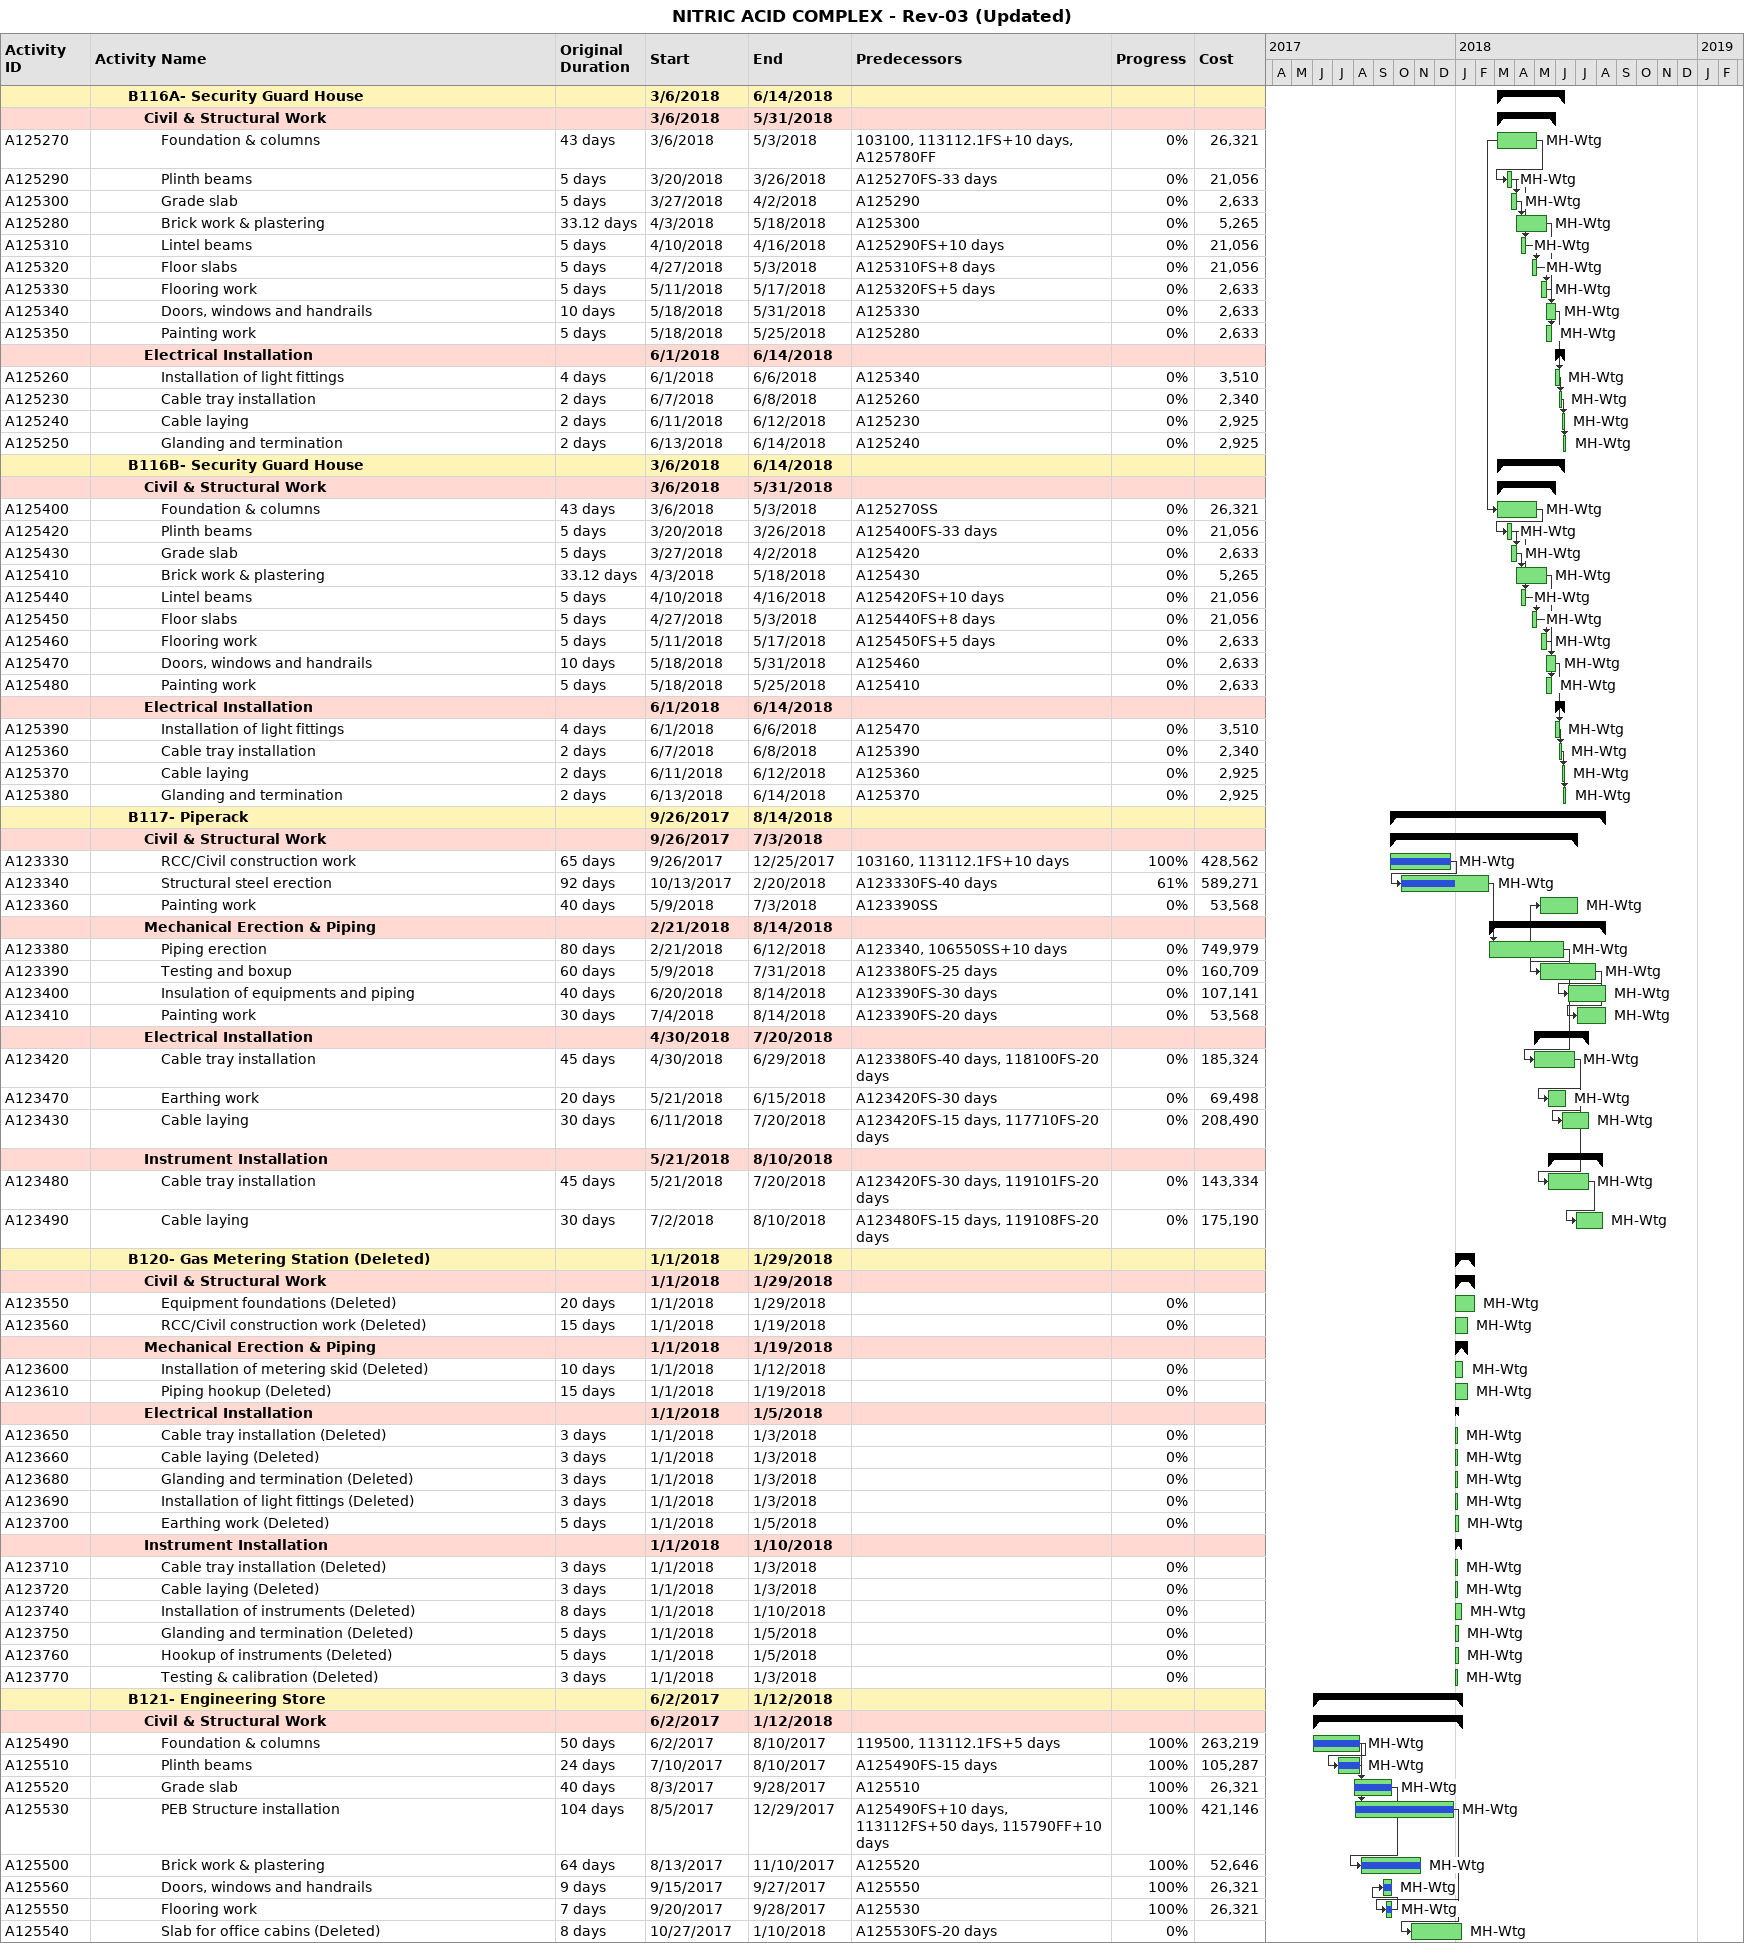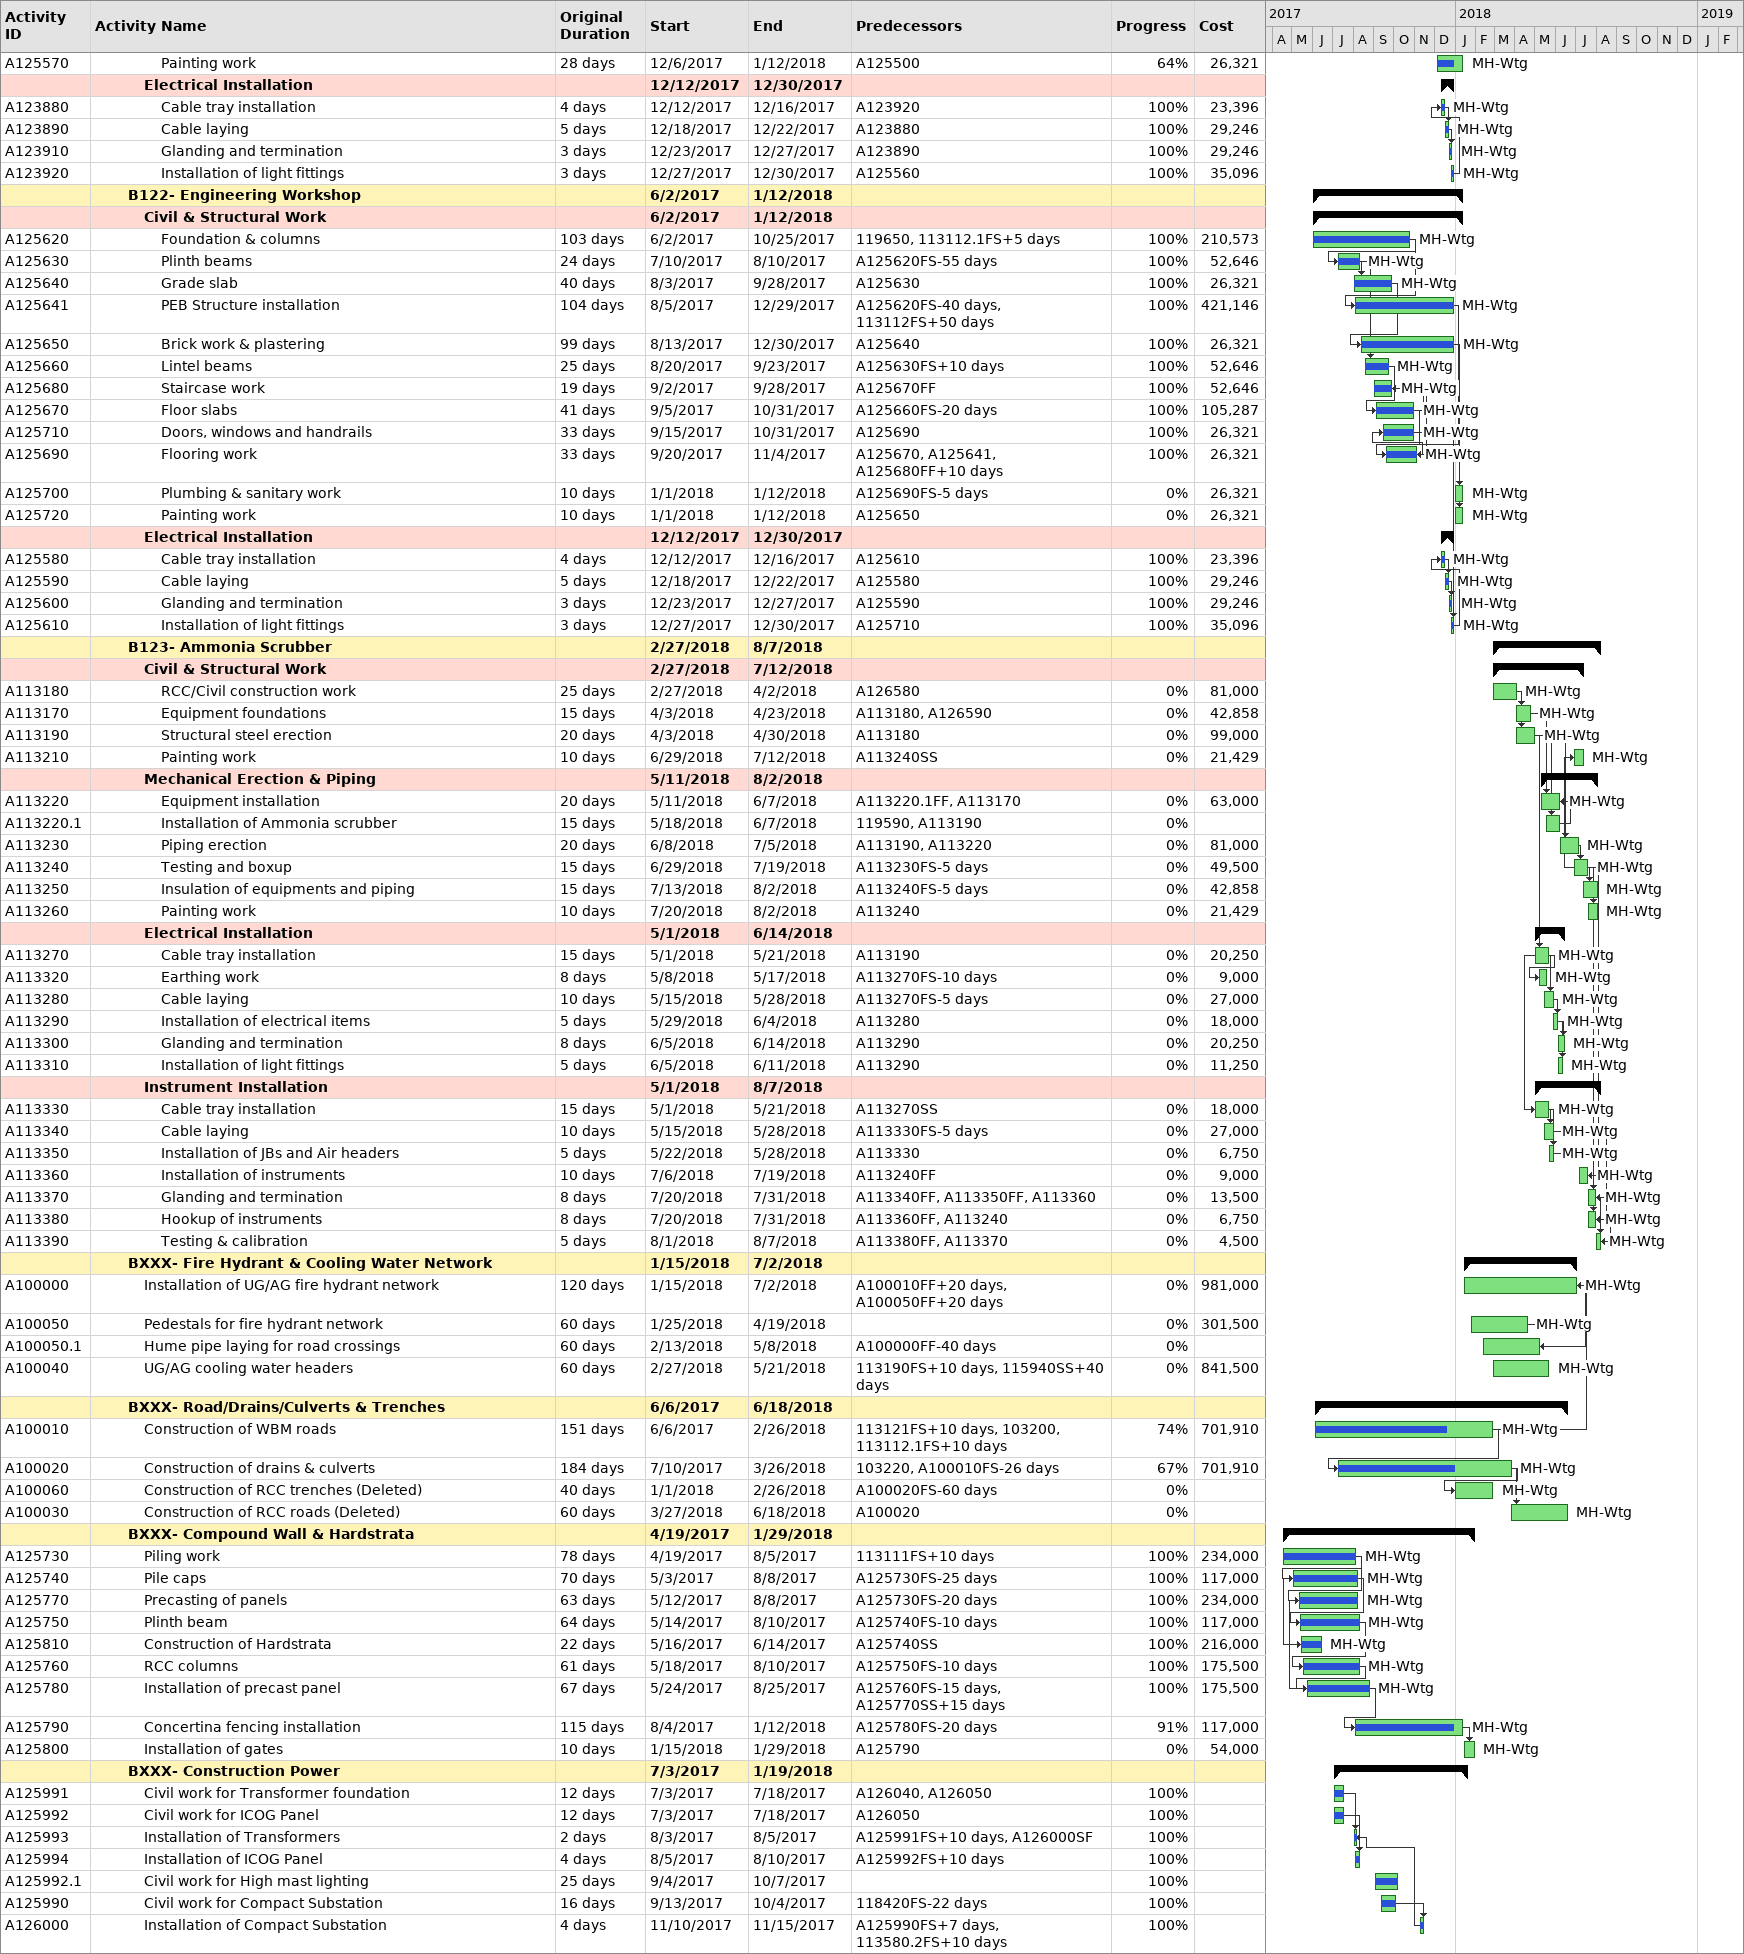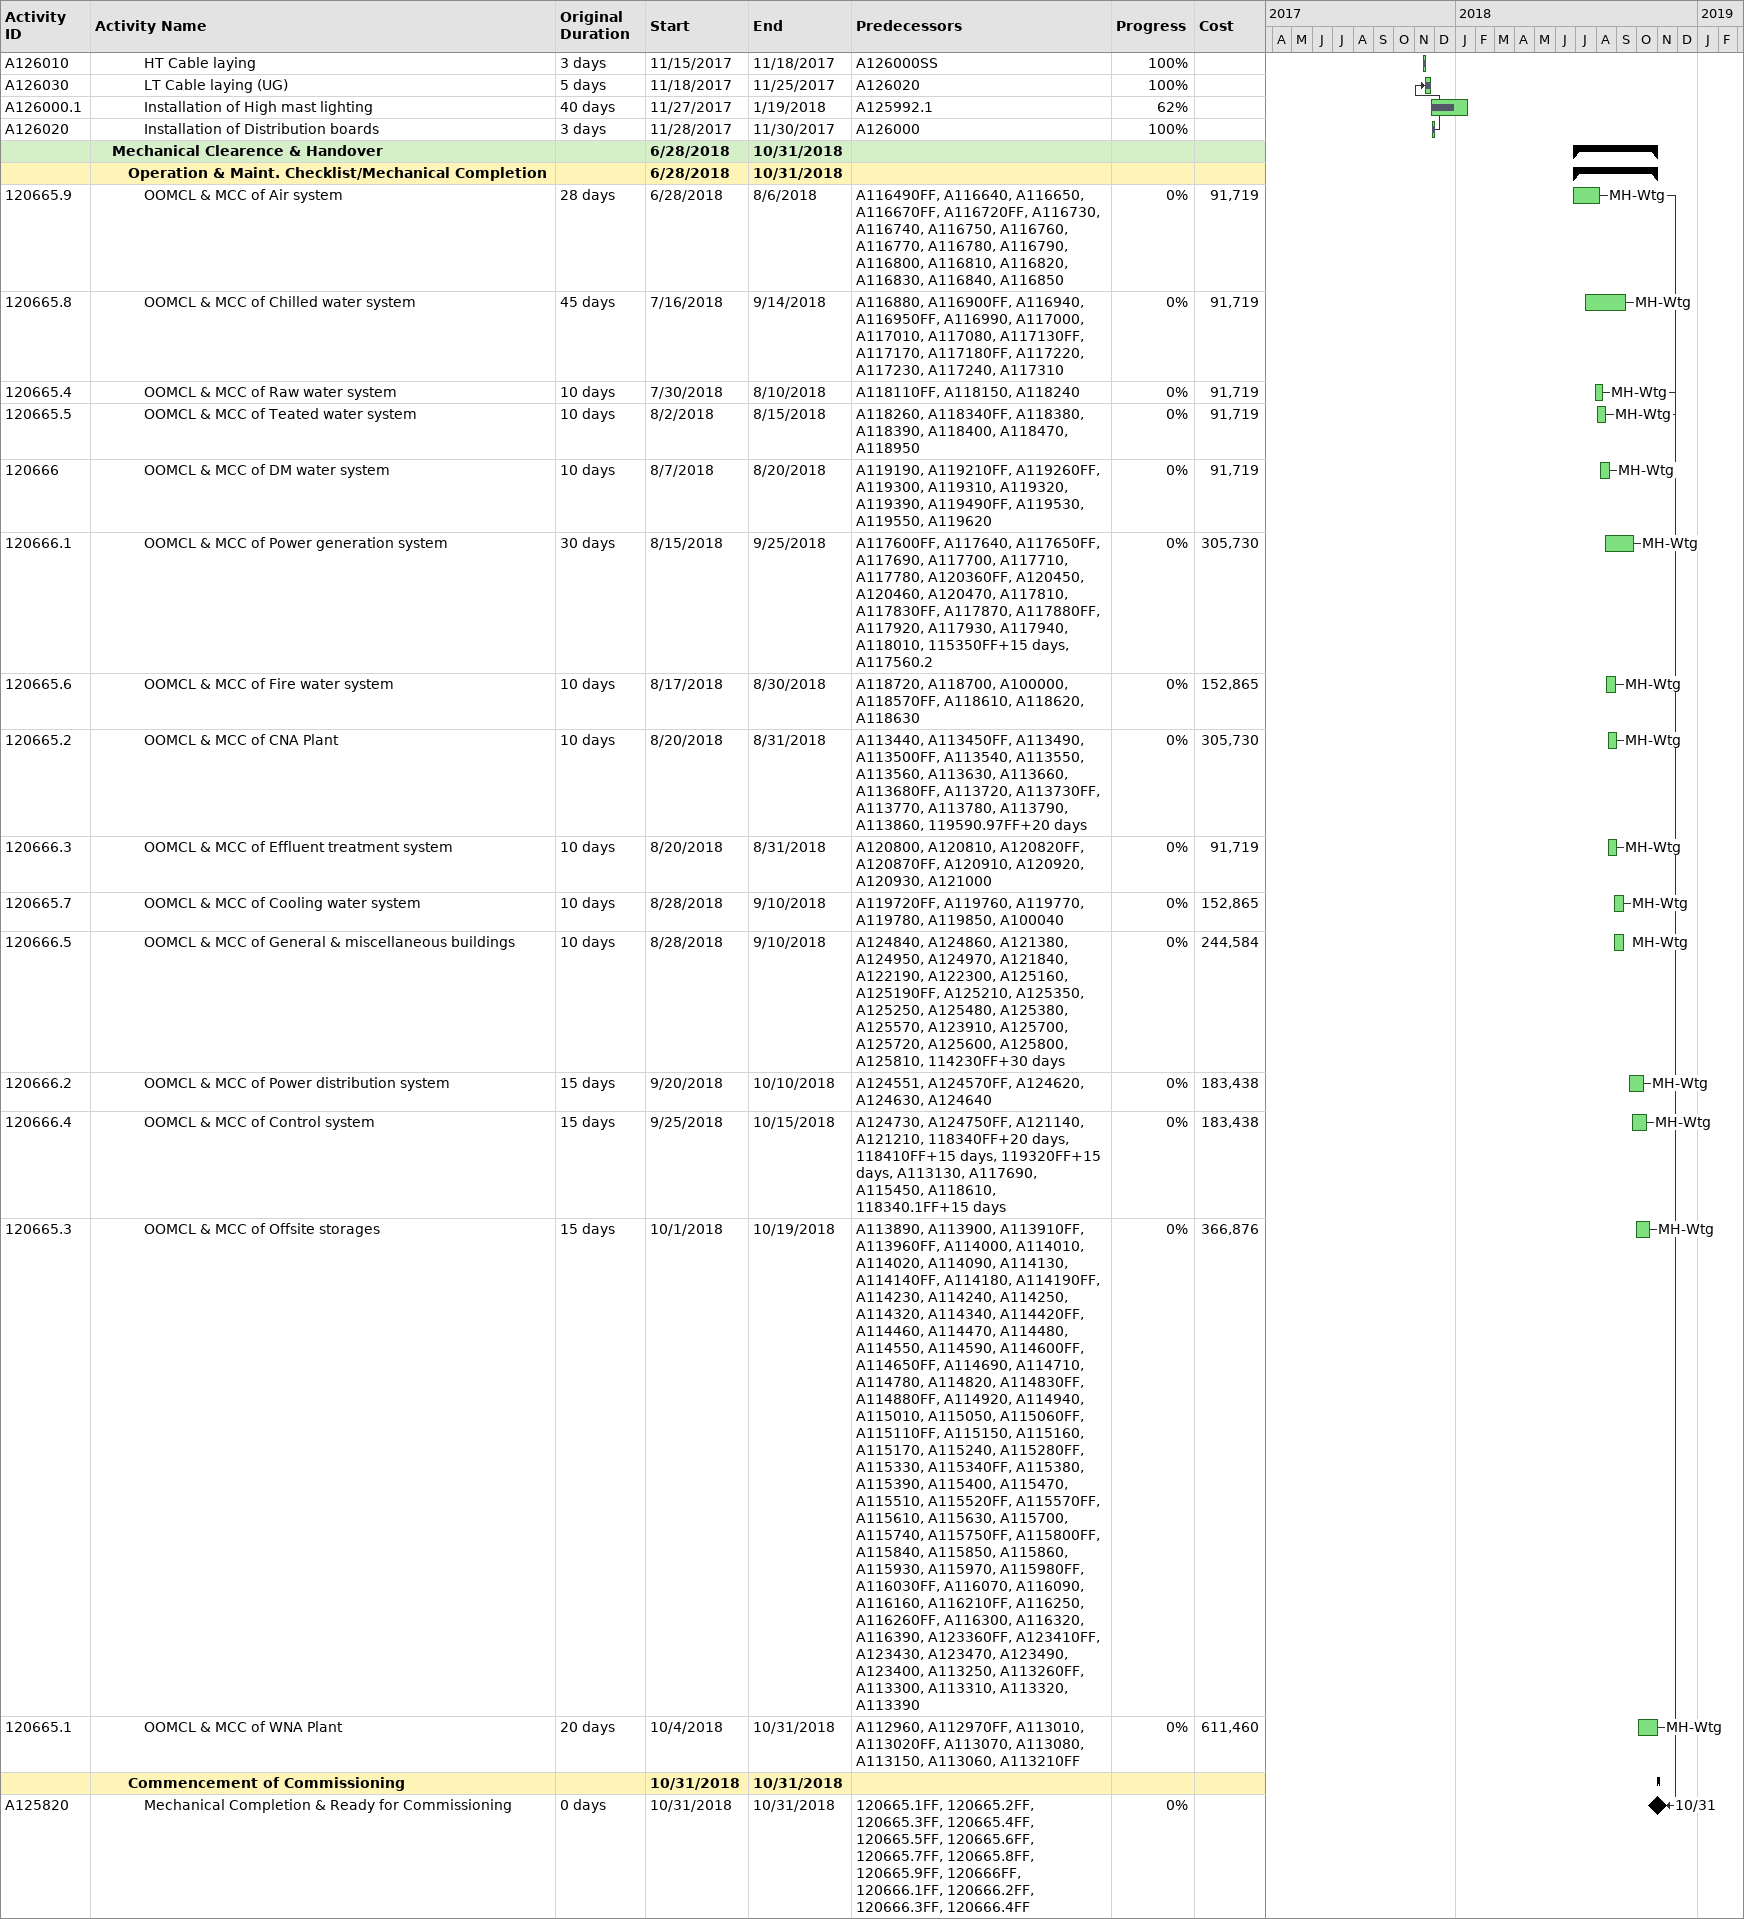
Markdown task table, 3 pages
NITRIC ACID COMPLEX - Rev-03 (Updated)

| ID | Level | Task | Original duration | Start | Finish | Predecessors | Resources | % complete | Cost |
|---|---|---|---|---|---|---|---|---|---|
|  | 3 | **B116A- Security Guard House** |  | 2018-03-06 | 2018-06-14 |  |  |  |  |
|  | 4 | **Civil & Structural Work** |  | 2018-03-06 | 2018-05-31 |  |  |  |  |
| A125270 | 5 | Foundation & columns | 43d | 2018-03-06 | 2018-05-03 | 103100, 113112.1FS+10d, A125780FF | MH-Wtg | 0 | 26321 |
| A125290 | 5 | Plinth beams | 5d | 2018-03-20 | 2018-03-26 | A125270FS-33d | MH-Wtg | 0 | 21056 |
| A125300 | 5 | Grade slab | 5d | 2018-03-27 | 2018-04-02 | A125290 | MH-Wtg | 0 | 2633 |
| A125280 | 5 | Brick work & plastering | 33.12d | 2018-04-03 | 2018-05-18 | A125300 | MH-Wtg | 0 | 5265 |
| A125310 | 5 | Lintel beams | 5d | 2018-04-10 | 2018-04-16 | A125290FS+10d | MH-Wtg | 0 | 21056 |
| A125320 | 5 | Floor slabs | 5d | 2018-04-27 | 2018-05-03 | A125310FS+8d | MH-Wtg | 0 | 21056 |
| A125330 | 5 | Flooring work | 5d | 2018-05-11 | 2018-05-17 | A125320FS+5d | MH-Wtg | 0 | 2633 |
| A125340 | 5 | Doors, windows and handrails | 10d | 2018-05-18 | 2018-05-31 | A125330 | MH-Wtg | 0 | 2633 |
| A125350 | 5 | Painting work | 5d | 2018-05-18 | 2018-05-25 | A125280 | MH-Wtg | 0 | 2633 |
|  | 4 | **Electrical Installation** |  | 2018-06-01 | 2018-06-14 |  |  |  |  |
| A125260 | 5 | Installation of light fittings | 4d | 2018-06-01 | 2018-06-06 | A125340 | MH-Wtg | 0 | 3510 |
| A125230 | 5 | Cable tray installation | 2d | 2018-06-07 | 2018-06-08 | A125260 | MH-Wtg | 0 | 2340 |
| A125240 | 5 | Cable laying | 2d | 2018-06-11 | 2018-06-12 | A125230 | MH-Wtg | 0 | 2925 |
| A125250 | 5 | Glanding and termination | 2d | 2018-06-13 | 2018-06-14 | A125240 | MH-Wtg | 0 | 2925 |
|  | 3 | **B116B- Security Guard House** |  | 2018-03-06 | 2018-06-14 |  |  |  |  |
|  | 4 | **Civil & Structural Work** |  | 2018-03-06 | 2018-05-31 |  |  |  |  |
| A125400 | 5 | Foundation & columns | 43d | 2018-03-06 | 2018-05-03 | A125270SS | MH-Wtg | 0 | 26321 |
| A125420 | 5 | Plinth beams | 5d | 2018-03-20 | 2018-03-26 | A125400FS-33d | MH-Wtg | 0 | 21056 |
| A125430 | 5 | Grade slab | 5d | 2018-03-27 | 2018-04-02 | A125420 | MH-Wtg | 0 | 2633 |
| A125410 | 5 | Brick work & plastering | 33.12d | 2018-04-03 | 2018-05-18 | A125430 | MH-Wtg | 0 | 5265 |
| A125440 | 5 | Lintel beams | 5d | 2018-04-10 | 2018-04-16 | A125420FS+10d | MH-Wtg | 0 | 21056 |
| A125450 | 5 | Floor slabs | 5d | 2018-04-27 | 2018-05-03 | A125440FS+8d | MH-Wtg | 0 | 21056 |
| A125460 | 5 | Flooring work | 5d | 2018-05-11 | 2018-05-17 | A125450FS+5d | MH-Wtg | 0 | 2633 |
| A125470 | 5 | Doors, windows and handrails | 10d | 2018-05-18 | 2018-05-31 | A125460 | MH-Wtg | 0 | 2633 |
| A125480 | 5 | Painting work | 5d | 2018-05-18 | 2018-05-25 | A125410 | MH-Wtg | 0 | 2633 |
|  | 4 | **Electrical Installation** |  | 2018-06-01 | 2018-06-14 |  |  |  |  |
| A125390 | 5 | Installation of light fittings | 4d | 2018-06-01 | 2018-06-06 | A125470 | MH-Wtg | 0 | 3510 |
| A125360 | 5 | Cable tray installation | 2d | 2018-06-07 | 2018-06-08 | A125390 | MH-Wtg | 0 | 2340 |
| A125370 | 5 | Cable laying | 2d | 2018-06-11 | 2018-06-12 | A125360 | MH-Wtg | 0 | 2925 |
| A125380 | 5 | Glanding and termination | 2d | 2018-06-13 | 2018-06-14 | A125370 | MH-Wtg | 0 | 2925 |
|  | 3 | **B117- Piperack** |  | 2017-09-26 | 2018-08-14 |  |  |  |  |
|  | 4 | **Civil & Structural Work** |  | 2017-09-26 | 2018-07-03 |  |  |  |  |
| A123330 | 5 | RCC/Civil construction work | 65d | 2017-09-26 | 2017-12-25 | 103160, 113112.1FS+10d | MH-Wtg | 100 | 428562 |
| A123340 | 5 | Structural steel erection | 92d | 2017-10-13 | 2018-02-20 | A123330FS-40d | MH-Wtg | 61 | 589271 |
| A123360 | 5 | Painting work | 40d | 2018-05-09 | 2018-07-03 | A123390SS | MH-Wtg | 0 | 53568 |
|  | 4 | **Mechanical Erection & Piping** |  | 2018-02-21 | 2018-08-14 |  |  |  |  |
| A123380 | 5 | Piping erection | 80d | 2018-02-21 | 2018-06-12 | A123340, 106550SS+10d | MH-Wtg | 0 | 749979 |
| A123390 | 5 | Testing and boxup | 60d | 2018-05-09 | 2018-07-31 | A123380FS-25d | MH-Wtg | 0 | 160709 |
| A123400 | 5 | Insulation of equipments and piping | 40d | 2018-06-20 | 2018-08-14 | A123390FS-30d | MH-Wtg | 0 | 107141 |
| A123410 | 5 | Painting work | 30d | 2018-07-04 | 2018-08-14 | A123390FS-20d | MH-Wtg | 0 | 53568 |
|  | 4 | **Electrical Installation** |  | 2018-04-30 | 2018-07-20 |  |  |  |  |
| A123420 | 5 | Cable tray installation | 45d | 2018-04-30 | 2018-06-29 | A123380FS-40d, 118100FS-20d | MH-Wtg | 0 | 185324 |
| A123470 | 5 | Earthing work | 20d | 2018-05-21 | 2018-06-15 | A123420FS-30d | MH-Wtg | 0 | 69498 |
| A123430 | 5 | Cable laying | 30d | 2018-06-11 | 2018-07-20 | A123420FS-15d, 117710FS-20d | MH-Wtg | 0 | 208490 |
|  | 4 | **Instrument Installation** |  | 2018-05-21 | 2018-08-10 |  |  |  |  |
| A123480 | 5 | Cable tray installation | 45d | 2018-05-21 | 2018-07-20 | A123420FS-30d, 119101FS-20d | MH-Wtg | 0 | 143334 |
| A123490 | 5 | Cable laying | 30d | 2018-07-02 | 2018-08-10 | A123480FS-15d, 119108FS-20d | MH-Wtg | 0 | 175190 |
|  | 3 | **B120- Gas Metering Station (Deleted)** |  | 2018-01-01 | 2018-01-29 |  |  |  |  |
|  | 4 | **Civil & Structural Work** |  | 2018-01-01 | 2018-01-29 |  |  |  |  |
| A123550 | 5 | Equipment foundations (Deleted) | 20d | 2018-01-01 | 2018-01-29 |  | MH-Wtg | 0 |  |
| A123560 | 5 | RCC/Civil construction work (Deleted) | 15d | 2018-01-01 | 2018-01-19 |  | MH-Wtg | 0 |  |
|  | 4 | **Mechanical Erection & Piping** |  | 2018-01-01 | 2018-01-19 |  |  |  |  |
| A123600 | 5 | Installation of metering skid (Deleted) | 10d | 2018-01-01 | 2018-01-12 |  | MH-Wtg | 0 |  |
| A123610 | 5 | Piping hookup (Deleted) | 15d | 2018-01-01 | 2018-01-19 |  | MH-Wtg | 0 |  |
|  | 4 | **Electrical Installation** |  | 2018-01-01 | 2018-01-05 |  |  |  |  |
| A123650 | 5 | Cable tray installation (Deleted) | 3d | 2018-01-01 | 2018-01-03 |  | MH-Wtg | 0 |  |
| A123660 | 5 | Cable laying (Deleted) | 3d | 2018-01-01 | 2018-01-03 |  | MH-Wtg | 0 |  |
| A123680 | 5 | Glanding and termination (Deleted) | 3d | 2018-01-01 | 2018-01-03 |  | MH-Wtg | 0 |  |
| A123690 | 5 | Installation of light fittings (Deleted) | 3d | 2018-01-01 | 2018-01-03 |  | MH-Wtg | 0 |  |
| A123700 | 5 | Earthing work (Deleted) | 5d | 2018-01-01 | 2018-01-05 |  | MH-Wtg | 0 |  |
|  | 4 | **Instrument Installation** |  | 2018-01-01 | 2018-01-10 |  |  |  |  |
| A123710 | 5 | Cable tray installation (Deleted) | 3d | 2018-01-01 | 2018-01-03 |  | MH-Wtg | 0 |  |
| A123720 | 5 | Cable laying (Deleted) | 3d | 2018-01-01 | 2018-01-03 |  | MH-Wtg | 0 |  |
| A123740 | 5 | Installation of instruments (Deleted) | 8d | 2018-01-01 | 2018-01-10 |  | MH-Wtg | 0 |  |
| A123750 | 5 | Glanding and termination (Deleted) | 5d | 2018-01-01 | 2018-01-05 |  | MH-Wtg | 0 |  |
| A123760 | 5 | Hookup of instruments (Deleted) | 5d | 2018-01-01 | 2018-01-05 |  | MH-Wtg | 0 |  |
| A123770 | 5 | Testing & calibration (Deleted) | 3d | 2018-01-01 | 2018-01-03 |  | MH-Wtg | 0 |  |
|  | 3 | **B121- Engineering Store** |  | 2017-06-02 | 2018-01-12 |  |  |  |  |
|  | 4 | **Civil & Structural Work** |  | 2017-06-02 | 2018-01-12 |  |  |  |  |
| A125490 | 5 | Foundation & columns | 50d | 2017-06-02 | 2017-08-10 | 119500, 113112.1FS+5d | MH-Wtg | 100 | 263219 |
| A125510 | 5 | Plinth beams | 24d | 2017-07-10 | 2017-08-10 | A125490FS-15d | MH-Wtg | 100 | 105287 |
| A125520 | 5 | Grade slab | 40d | 2017-08-03 | 2017-09-28 | A125510 | MH-Wtg | 100 | 26321 |
| A125530 | 5 | PEB Structure installation | 104d | 2017-08-05 | 2017-12-29 | A125490FS+10d, 113112FS+50d, 115790FF+10d | MH-Wtg | 100 | 421146 |
| A125500 | 5 | Brick work & plastering | 64d | 2017-08-13 | 2017-11-10 | A125520 | MH-Wtg | 100 | 52646 |
| A125560 | 5 | Doors, windows and handrails | 9d | 2017-09-15 | 2017-09-27 | A125550 | MH-Wtg | 100 | 26321 |
| A125550 | 5 | Flooring work | 7d | 2017-09-20 | 2017-09-28 | A125530 | MH-Wtg | 100 | 26321 |
| A125540 | 5 | Slab for office cabins (Deleted) | 8d | 2017-10-27 | 2018-01-10 | A125530FS-20d | MH-Wtg | 0 |  |
| A125570 | 5 | Painting work | 28d | 2017-12-06 | 2018-01-12 | A125500 | MH-Wtg | 64 | 26321 |
|  | 4 | **Electrical Installation** |  | 2017-12-12 | 2017-12-30 |  |  |  |  |
| A123880 | 5 | Cable tray installation | 4d | 2017-12-12 | 2017-12-16 | A123920 | MH-Wtg | 100 | 23396 |
| A123890 | 5 | Cable laying | 5d | 2017-12-18 | 2017-12-22 | A123880 | MH-Wtg | 100 | 29246 |
| A123910 | 5 | Glanding and termination | 3d | 2017-12-23 | 2017-12-27 | A123890 | MH-Wtg | 100 | 29246 |
| A123920 | 5 | Installation of light fittings | 3d | 2017-12-27 | 2017-12-30 | A125560 | MH-Wtg | 100 | 35096 |
|  | 3 | **B122- Engineering Workshop** |  | 2017-06-02 | 2018-01-12 |  |  |  |  |
|  | 4 | **Civil & Structural Work** |  | 2017-06-02 | 2018-01-12 |  |  |  |  |
| A125620 | 5 | Foundation & columns | 103d | 2017-06-02 | 2017-10-25 | 119650, 113112.1FS+5d | MH-Wtg | 100 | 210573 |
| A125630 | 5 | Plinth beams | 24d | 2017-07-10 | 2017-08-10 | A125620FS-55d | MH-Wtg | 100 | 52646 |
| A125640 | 5 | Grade slab | 40d | 2017-08-03 | 2017-09-28 | A125630 | MH-Wtg | 100 | 26321 |
| A125641 | 5 | PEB Structure installation | 104d | 2017-08-05 | 2017-12-29 | A125620FS-40d, 113112FS+50d | MH-Wtg | 100 | 421146 |
| A125650 | 5 | Brick work & plastering | 99d | 2017-08-13 | 2017-12-30 | A125640 | MH-Wtg | 100 | 26321 |
| A125660 | 5 | Lintel beams | 25d | 2017-08-20 | 2017-09-23 | A125630FS+10d | MH-Wtg | 100 | 52646 |
| A125680 | 5 | Staircase work | 19d | 2017-09-02 | 2017-09-28 | A125670FF | MH-Wtg | 100 | 52646 |
| A125670 | 5 | Floor slabs | 41d | 2017-09-05 | 2017-10-31 | A125660FS-20d | MH-Wtg | 100 | 105287 |
| A125710 | 5 | Doors, windows and handrails | 33d | 2017-09-15 | 2017-10-31 | A125690 | MH-Wtg | 100 | 26321 |
| A125690 | 5 | Flooring work | 33d | 2017-09-20 | 2017-11-04 | A125670, A125641, A125680FF+10d | MH-Wtg | 100 | 26321 |
| A125700 | 5 | Plumbing & sanitary work | 10d | 2018-01-01 | 2018-01-12 | A125690FS-5d | MH-Wtg | 0 | 26321 |
| A125720 | 5 | Painting work | 10d | 2018-01-01 | 2018-01-12 | A125650 | MH-Wtg | 0 | 26321 |
|  | 4 | **Electrical Installation** |  | 2017-12-12 | 2017-12-30 |  |  |  |  |
| A125580 | 5 | Cable tray installation | 4d | 2017-12-12 | 2017-12-16 | A125610 | MH-Wtg | 100 | 23396 |
| A125590 | 5 | Cable laying | 5d | 2017-12-18 | 2017-12-22 | A125580 | MH-Wtg | 100 | 29246 |
| A125600 | 5 | Glanding and termination | 3d | 2017-12-23 | 2017-12-27 | A125590 | MH-Wtg | 100 | 29246 |
| A125610 | 5 | Installation of light fittings | 3d | 2017-12-27 | 2017-12-30 | A125710 | MH-Wtg | 100 | 35096 |
|  | 3 | **B123- Ammonia Scrubber** |  | 2018-02-27 | 2018-08-07 |  |  |  |  |
|  | 4 | **Civil & Structural Work** |  | 2018-02-27 | 2018-07-12 |  |  |  |  |
| A113180 | 5 | RCC/Civil construction work | 25d | 2018-02-27 | 2018-04-02 | A126580 | MH-Wtg | 0 | 81000 |
| A113170 | 5 | Equipment foundations | 15d | 2018-04-03 | 2018-04-23 | A113180, A126590 | MH-Wtg | 0 | 42858 |
| A113190 | 5 | Structural steel erection | 20d | 2018-04-03 | 2018-04-30 | A113180 | MH-Wtg | 0 | 99000 |
| A113210 | 5 | Painting work | 10d | 2018-06-29 | 2018-07-12 | A113240SS | MH-Wtg | 0 | 21429 |
|  | 4 | **Mechanical Erection & Piping** |  | 2018-05-11 | 2018-08-02 |  |  |  |  |
| A113220 | 5 | Equipment installation | 20d | 2018-05-11 | 2018-06-07 | A113220.1FF, A113170 | MH-Wtg | 0 | 63000 |
| A113220.1 | 5 | Installation of Ammonia scrubber | 15d | 2018-05-18 | 2018-06-07 | 119590, A113190 |  | 0 |  |
| A113230 | 5 | Piping erection | 20d | 2018-06-08 | 2018-07-05 | A113190, A113220 | MH-Wtg | 0 | 81000 |
| A113240 | 5 | Testing and boxup | 15d | 2018-06-29 | 2018-07-19 | A113230FS-5d | MH-Wtg | 0 | 49500 |
| A113250 | 5 | Insulation of equipments and piping | 15d | 2018-07-13 | 2018-08-02 | A113240FS-5d | MH-Wtg | 0 | 42858 |
| A113260 | 5 | Painting work | 10d | 2018-07-20 | 2018-08-02 | A113240 | MH-Wtg | 0 | 21429 |
|  | 4 | **Electrical Installation** |  | 2018-05-01 | 2018-06-14 |  |  |  |  |
| A113270 | 5 | Cable tray installation | 15d | 2018-05-01 | 2018-05-21 | A113190 | MH-Wtg | 0 | 20250 |
| A113320 | 5 | Earthing work | 8d | 2018-05-08 | 2018-05-17 | A113270FS-10d | MH-Wtg | 0 | 9000 |
| A113280 | 5 | Cable laying | 10d | 2018-05-15 | 2018-05-28 | A113270FS-5d | MH-Wtg | 0 | 27000 |
| A113290 | 5 | Installation of electrical items | 5d | 2018-05-29 | 2018-06-04 | A113280 | MH-Wtg | 0 | 18000 |
| A113300 | 5 | Glanding and termination | 8d | 2018-06-05 | 2018-06-14 | A113290 | MH-Wtg | 0 | 20250 |
| A113310 | 5 | Installation of light fittings | 5d | 2018-06-05 | 2018-06-11 | A113290 | MH-Wtg | 0 | 11250 |
|  | 4 | **Instrument Installation** |  | 2018-05-01 | 2018-08-07 |  |  |  |  |
| A113330 | 5 | Cable tray installation | 15d | 2018-05-01 | 2018-05-21 | A113270SS | MH-Wtg | 0 | 18000 |
| A113340 | 5 | Cable laying | 10d | 2018-05-15 | 2018-05-28 | A113330FS-5d | MH-Wtg | 0 | 27000 |
| A113350 | 5 | Installation of JBs and Air headers | 5d | 2018-05-22 | 2018-05-28 | A113330 | MH-Wtg | 0 | 6750 |
| A113360 | 5 | Installation of instruments | 10d | 2018-07-06 | 2018-07-19 | A113240FF | MH-Wtg | 0 | 9000 |
| A113370 | 5 | Glanding and termination | 8d | 2018-07-20 | 2018-07-31 | A113340FF, A113350FF, A113360 | MH-Wtg | 0 | 13500 |
| A113380 | 5 | Hookup of instruments | 8d | 2018-07-20 | 2018-07-31 | A113360FF, A113240 | MH-Wtg | 0 | 6750 |
| A113390 | 5 | Testing & calibration | 5d | 2018-08-01 | 2018-08-07 | A113380FF, A113370 | MH-Wtg | 0 | 4500 |
|  | 3 | **BXXX- Fire Hydrant & Cooling Water Network** |  | 2018-01-15 | 2018-07-02 |  |  |  |  |
| A100000 | 4 | Installation of UG/AG fire hydrant network | 120d | 2018-01-15 | 2018-07-02 | A100010FF+20d, A100050FF+20d | MH-Wtg | 0 | 981000 |
| A100050 | 4 | Pedestals for fire hydrant network | 60d | 2018-01-25 | 2018-04-19 |  | MH-Wtg | 0 | 301500 |
| A100050.1 | 4 | Hume pipe laying for road crossings | 60d | 2018-02-13 | 2018-05-08 | A100000FF-40d |  | 0 |  |
| A100040 | 4 | UG/AG cooling water headers | 60d | 2018-02-27 | 2018-05-21 | 113190FS+10d, 115940SS+40d | MH-Wtg | 0 | 841500 |
|  | 3 | **BXXX- Road/Drains/Culverts & Trenches** |  | 2017-06-06 | 2018-06-18 |  |  |  |  |
| A100010 | 4 | Construction of WBM roads | 151d | 2017-06-06 | 2018-02-26 | 113121FS+10d, 103200, 113112.1FS+10d | MH-Wtg | 74 | 701910 |
| A100020 | 4 | Construction of drains & culverts | 184d | 2017-07-10 | 2018-03-26 | 103220, A100010FS-26d | MH-Wtg | 67 | 701910 |
| A100060 | 4 | Construction of RCC trenches (Deleted) | 40d | 2018-01-01 | 2018-02-26 | A100020FS-60d | MH-Wtg | 0 |  |
| A100030 | 4 | Construction of RCC roads (Deleted) | 60d | 2018-03-27 | 2018-06-18 | A100020 | MH-Wtg | 0 |  |
|  | 3 | **BXXX- Compound Wall & Hardstrata** |  | 2017-04-19 | 2018-01-29 |  |  |  |  |
| A125730 | 4 | Piling work | 78d | 2017-04-19 | 2017-08-05 | 113111FS+10d | MH-Wtg | 100 | 234000 |
| A125740 | 4 | Pile caps | 70d | 2017-05-03 | 2017-08-08 | A125730FS-25d | MH-Wtg | 100 | 117000 |
| A125770 | 4 | Precasting of panels | 63d | 2017-05-12 | 2017-08-08 | A125730FS-20d | MH-Wtg | 100 | 234000 |
| A125750 | 4 | Plinth beam | 64d | 2017-05-14 | 2017-08-10 | A125740FS-10d | MH-Wtg | 100 | 117000 |
| A125810 | 4 | Construction of Hardstrata | 22d | 2017-05-16 | 2017-06-14 | A125740SS | MH-Wtg | 100 | 216000 |
| A125760 | 4 | RCC columns | 61d | 2017-05-18 | 2017-08-10 | A125750FS-10d | MH-Wtg | 100 | 175500 |
| A125780 | 4 | Installation of precast panel | 67d | 2017-05-24 | 2017-08-25 | A125760FS-15d, A125770SS+15d | MH-Wtg | 100 | 175500 |
| A125790 | 4 | Concertina fencing installation | 115d | 2017-08-04 | 2018-01-12 | A125780FS-20d | MH-Wtg | 91 | 117000 |
| A125800 | 4 | Installation of gates | 10d | 2018-01-15 | 2018-01-29 | A125790 | MH-Wtg | 0 | 54000 |
|  | 3 | **BXXX- Construction Power** |  | 2017-07-03 | 2018-01-19 |  |  |  |  |
| A125991 | 4 | Civil work for Transformer foundation | 12d | 2017-07-03 | 2017-07-18 | A126040, A126050 |  | 100 |  |
| A125992 | 4 | Civil work for ICOG Panel | 12d | 2017-07-03 | 2017-07-18 | A126050 |  | 100 |  |
| A125993 | 4 | Installation of Transformers | 2d | 2017-08-03 | 2017-08-05 | A125991FS+10d, A126000SF |  | 100 |  |
| A125994 | 4 | Installation of ICOG Panel | 4d | 2017-08-05 | 2017-08-10 | A125992FS+10d |  | 100 |  |
| A125992.1 | 4 | Civil work for High mast lighting | 25d | 2017-09-04 | 2017-10-07 |  |  | 100 |  |
| A125990 | 4 | Civil work for Compact Substation | 16d | 2017-09-13 | 2017-10-04 | 118420FS-22d |  | 100 |  |
| A126000 | 4 | Installation of Compact Substation | 4d | 2017-11-10 | 2017-11-15 | A125990FS+7d, 113580.2FS+10d |  | 100 |  |
| A126010 | 4 | HT Cable laying | 3d | 2017-11-15 | 2017-11-18 | A126000SS |  | 100 |  |
| A126030 | 4 | LT Cable laying (UG) | 5d | 2017-11-18 | 2017-11-25 | A126020 |  | 100 |  |
| A126000.1 | 4 | Installation of High mast lighting | 40d | 2017-11-27 | 2018-01-19 | A125992.1 |  | 62 |  |
| A126020 | 4 | Installation of Distribution boards | 3d | 2017-11-28 | 2017-11-30 | A126000 |  | 100 |  |
|  | 2 | **Mechanical Clearence & Handover** |  | 2018-06-28 | 2018-10-31 |  |  |  |  |
|  | 3 | **Operation & Maint. Checklist/Mechanical Completion** |  | 2018-06-28 | 2018-10-31 |  |  |  |  |
| 120665.9 | 4 | OOMCL & MCC of Air system | 28d | 2018-06-28 | 2018-08-06 | A116490FF, A116640, A116650, A116670FF, A116720FF, A116730, A116740, A116750, A116760, A116770, A116780, A116790, A116800, A116810, A116820, A116830, A116840, A116850 | MH-Wtg | 0 | 91719 |
| 120665.8 | 4 | OOMCL & MCC of Chilled water system | 45d | 2018-07-16 | 2018-09-14 | A116880, A116900FF, A116940, A116950FF, A116990, A117000, A117010, A117080, A117130FF, A117170, A117180FF, A117220, A117230, A117240, A117310 | MH-Wtg | 0 | 91719 |
| 120665.4 | 4 | OOMCL & MCC of Raw water system | 10d | 2018-07-30 | 2018-08-10 | A118110FF, A118150, A118240 | MH-Wtg | 0 | 91719 |
| 120665.5 | 4 | OOMCL & MCC of Teated water system | 10d | 2018-08-02 | 2018-08-15 | A118260, A118340FF, A118380, A118390, A118400, A118470, A118950 | MH-Wtg | 0 | 91719 |
| 120666 | 4 | OOMCL & MCC of DM water system | 10d | 2018-08-07 | 2018-08-20 | A119190, A119210FF, A119260FF, A119300, A119310, A119320, A119390, A119490FF, A119530, A119550, A119620 | MH-Wtg | 0 | 91719 |
| 120666.1 | 4 | OOMCL & MCC of Power generation system | 30d | 2018-08-15 | 2018-09-25 | A117600FF, A117640, A117650FF, A117690, A117700, A117710, A117780, A120360FF, A120450, A120460, A120470, A117810, A117830FF, A117870, A117880FF, A117920, A117930, A117940, A118010, 115350FF+15d, A117560.2 | MH-Wtg | 0 | 305730 |
| 120665.6 | 4 | OOMCL & MCC of Fire water system | 10d | 2018-08-17 | 2018-08-30 | A118720, A118700, A100000, A118570FF, A118610, A118620, A118630 | MH-Wtg | 0 | 152865 |
| 120665.2 | 4 | OOMCL & MCC of CNA Plant | 10d | 2018-08-20 | 2018-08-31 | A113440, A113450FF, A113490, A113500FF, A113540, A113550, A113560, A113630, A113660, A113680FF, A113720, A113730FF, A113770, A113780, A113790, A113860, 119590.97FF+20d | MH-Wtg | 0 | 305730 |
| 120666.3 | 4 | OOMCL & MCC of Effluent treatment system | 10d | 2018-08-20 | 2018-08-31 | A120800, A120810, A120820FF, A120870FF, A120910, A120920, A120930, A121000 | MH-Wtg | 0 | 91719 |
| 120665.7 | 4 | OOMCL & MCC of Cooling water system | 10d | 2018-08-28 | 2018-09-10 | A119720FF, A119760, A119770, A119780, A119850, A100040 | MH-Wtg | 0 | 152865 |
| 120666.5 | 4 | OOMCL & MCC of General & miscellaneous buildings | 10d | 2018-08-28 | 2018-09-10 | A124840, A124860, A121380, A124950, A124970, A121840, A122190, A122300, A125160, A125190FF, A125210, A125350, A125250, A125480, A125380, A125570, A123910, A125700, A125720, A125600, A125800, A125810, 114230FF+30d | MH-Wtg | 0 | 244584 |
| 120666.2 | 4 | OOMCL & MCC of Power distribution system | 15d | 2018-09-20 | 2018-10-10 | A124551, A124570FF, A124620, A124630, A124640 | MH-Wtg | 0 | 183438 |
| 120666.4 | 4 | OOMCL & MCC of Control system | 15d | 2018-09-25 | 2018-10-15 | A124730, A124750FF, A121140, A121210, 118340FF+20d, 118410FF+15d, 119320FF+15d, A113130, A117690, A115450, A118610, 118340.1FF+15d | MH-Wtg | 0 | 183438 |
| 120665.3 | 4 | OOMCL & MCC of Offsite storages | 15d | 2018-10-01 | 2018-10-19 | A113890, A113900, A113910FF, A113960FF, A114000, A114010, A114020, A114090, A114130, A114140FF, A114180, A114190FF, A114230, A114240, A114250, A114320, A114340, A114420FF, A114460, A114470, A114480, A114550, A114590, A114600FF, A114650FF, A114690, A114710, A114780, A114820, A114830FF, A114880FF, A114920, A114940, A115010, A115050, A115060FF, A115110FF, A115150, A115160, A115170, A115240, A115280FF, A115330, A115340FF, A115380, A115390, A115400, A115470, A115510, A115520FF, A115570FF, A115610, A115630, A115700, A115740, A115750FF, A115800FF, A115840, A115850, A115860, A115930, A115970, A115980FF, A116030FF, A116070, A116090, A116160, A116210FF, A116250, A116260FF, A116300, A116320, A116390, A123360FF, A123410FF, A123430, A123470, A123490, A123400, A113250, A113260FF, A113300, A113310, A113320, A113390 | MH-Wtg | 0 | 366876 |
| 120665.1 | 4 | OOMCL & MCC of WNA Plant | 20d | 2018-10-04 | 2018-10-31 | A112960, A112970FF, A113010, A113020FF, A113070, A113080, A113150, A113060, A113210FF | MH-Wtg | 0 | 611460 |
|  | 3 | **Commencement of Commissioning** |  | 2018-10-31 | 2018-10-31 |  |  |  |  |
| A125820 | 4 | Mechanical Completion & Ready for Commissioning | 0d | 2018-10-31 | 2018-10-31 | 120665.1FF, 120665.2FF, 120665.3FF, 120665.4FF, 120665.5FF, 120665.6FF, 120665.7FF, 120665.8FF, 120665.9FF, 120666FF, 120666.1FF, 120666.2FF, 120666.3FF, 120666.4FF |  | 0 |  |
